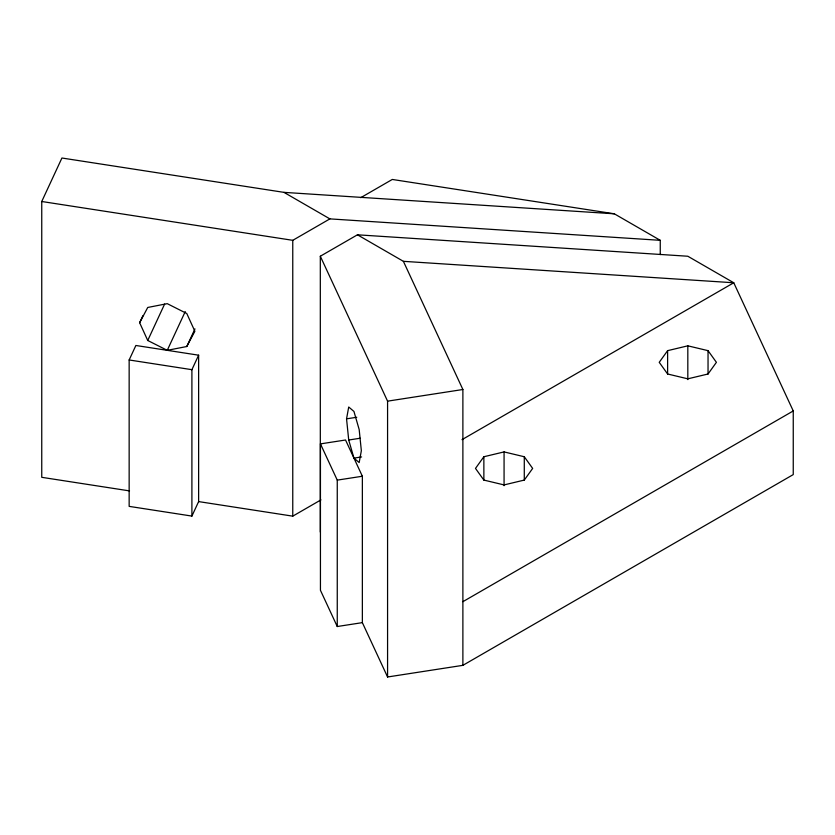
<?xml version="1.0" encoding="UTF-8"?>
<svg xmlns="http://www.w3.org/2000/svg" width="835" height="835" viewBox="0 0 835 835"><rect width="100%" height="100%" fill="white"/><g stroke="black" fill="none" stroke-linecap="round" stroke-linejoin="round"><path stroke-width="1.25" d="M129.154 359.969L129.154 506.375L191.904 516.082L198.626 501.595L198.626 355.188L135.875 345.481L129.154 359.969L191.904 369.686L198.626 355.188M191.904 516.082L191.904 369.686M362.359 622.639L362.359 476.242L345.544 440.003L320.442 443.886L320.442 590.293L337.257 626.521L362.359 622.639L387.576 676.987L462.882 665.338L793.25 474.593L793.25 410.945L733.756 282.762L687.821 256.241L357.453 234.802L320.316 256.23L320.316 532.062M337.257 626.521L337.257 480.125L320.442 443.886M346.546 418.846L348.717 407.01L353.946 411.446L359.175 429.555L361.346 450.723L359.175 462.559L353.946 458.123L348.717 440.014L346.546 418.846L356.764 417.26M129.519 490.896L41.75 477.317L41.75 201.496L61.926 158.013L283.952 192.363L614.32 213.802L660.255 240.323L660.255 254.612M139.643 322.727L147.732 307.468L167.25 303.658L186.779 313.511L194.868 331.265L186.779 346.515L167.25 350.335L147.732 340.482L139.643 322.727L142.91 315.672M147.732 340.482L164.631 304.055M167.25 350.335L185.245 311.559M186.779 346.515L194.962 328.896M483.862 456.745L475.491 468.414L483.862 480.083L504.069 484.916L524.286 480.083L532.657 468.414L524.286 456.745L504.069 451.912L483.862 456.745L483.862 480.125M667.614 350.658L659.232 362.327L667.614 373.996L687.821 378.829L708.038 373.996L716.409 362.327L708.038 350.658L687.821 345.826L667.614 350.658L667.614 374.038M360.73 197.686L392.293 179.452L614.32 213.802M41.75 201.496L292.761 240.323L329.888 218.885L660.255 240.323M198.626 501.595L292.761 516.155L320.943 499.883M462.016 439.648L733.756 282.762L403.389 261.324L357.453 234.802M462.882 601.68L793.25 410.945M320.316 256.23L387.576 401.155L462.882 389.507L462.882 665.338M348.717 440.014L360.209 438.239M353.946 458.123L361.607 456.933M337.257 480.125L362.359 476.242M283.952 192.363L329.888 218.885M403.389 261.324L462.882 389.507M708.038 350.658L708.038 374.038M687.821 345.826L687.821 379.601M524.286 456.745L524.286 480.125M504.069 451.912L504.069 485.688M387.576 401.155L387.576 676.987M292.761 240.323L292.761 516.155"/></g></svg>
